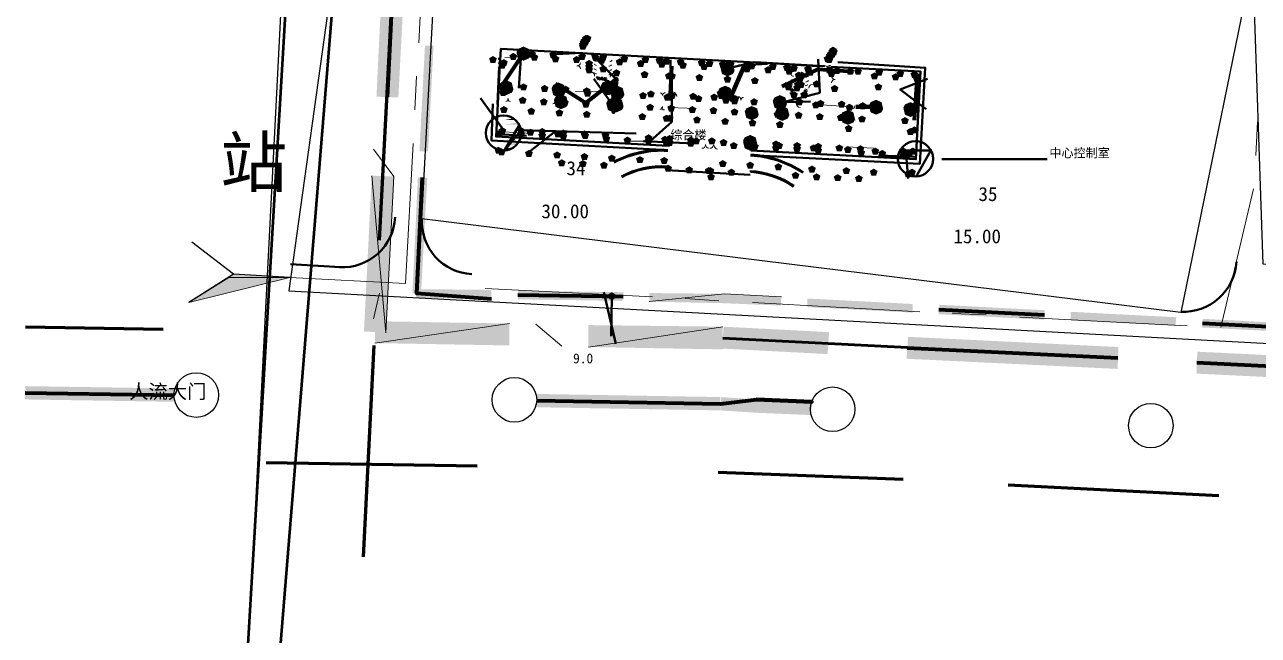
# Model space of a CAD drawing. Header units: metres. Extents: x 110 to 500, y 133 to 419.
# Drawn here: x 110.2 to 204.9, y 257.1 to 304 of the extents above; entities that cross this region are included whole.
import ezdxf

# ---------------------------------------------------------------- set-up
doc = ezdxf.new("R2010")
doc.units = ezdxf.units.M
for name, color, linetype in [('PDF_0', 7, 'Continuous'), ('PDF_0-道路边线', 7, 'Continuous'), ('PDF_0高压线', 7, 'Continuous'), ('PDF_c- 现状道路', 7, 'Continuous'), ('PDF_COLU-HATCH', 7, 'Continuous'), ('PDF_COLU_GZ_HATCH', 7, 'Continuous'), ('PDF_d-道路中心线', 7, 'Continuous'), ('PDF_DM-尺寸标注', 7, 'Continuous'), ('PDF_DOTE', 7, 'Continuous'), ('PDF_GROUND', 7, 'Continuous'), ('PDF_LATRINE', 7, 'Continuous'), ('PDF_LVTRY', 7, 'Continuous'), ('PDF_PP-COM', 7, 'Continuous'), ('PDF_PUB_HATCH', 7, 'Continuous'), ('PDF_ROAD-CENT', 7, 'Continuous'), ('PDF_STAIR', 7, 'Continuous'), ('PDF_WALL', 7, 'Continuous'), ('PDF_WINDOW', 7, 'Continuous'), ('PDF_WINDOW_TEXT', 7, 'Continuous'), ('PDF_勘探点', 7, 'Continuous'), ('PDF_洁具', 7, 'Continuous'), ('PDF_照明平面导线层', 7, 'Continuous'), ('PDF_绿线', 7, 'Continuous')]:
    doc.layers.add(name, color=color, linetype=linetype)
doc.styles.add('CHINESE', font='宋体')

msp = doc.modelspace()

# ---------------------------------------------------------------- hatches: boundary and pattern name
at = {"layer": 'PDF_0'}
for points in [[(137.24, 298.46), (138.92, 298.4), (139.76, 314.54), (138.02, 314.6)], [(153.02, 302.48), (153.38, 302.48), (153.5, 302.84), (153.2, 303.02), (152.9, 302.84)], [(153.08, 302.48), (153.44, 302.48), (153.56, 302.84), (153.26, 303.02), (152.96, 302.84)], [(153.14, 302.66), (153.5, 302.66), (153.62, 303.02), (153.32, 303.2), (153.02, 303.02)], [(153.14, 302.48), (153.5, 302.48), (153.62, 302.84), (153.32, 303.02), (153.02, 302.84)], [(153.26, 302.66), (153.62, 302.66), (153.74, 303.02), (153.44, 303.2), (153.14, 303.02)], [(140.54, 294.26), (141.2, 294.26), (141.62, 302.36), (140.96, 302.36)], [(152.9, 302.18), (153.26, 302.18), (153.38, 302.54), (153.08, 302.72), (152.78, 302.54)], [(152.9, 302.06), (153.26, 302.06), (153.38, 302.42), (153.08, 302.6), (152.78, 302.42)], [(152.96, 302.36), (153.32, 302.36), (153.44, 302.72), (153.14, 302.9), (152.84, 302.72)], [(152.96, 302.3), (153.32, 302.3), (153.44, 302.66), (153.14, 302.84), (152.84, 302.66)], [(152.96, 302.18), (153.32, 302.18), (153.44, 302.54), (153.14, 302.72), (152.84, 302.54)], [(153.08, 302.36), (153.44, 302.36), (153.56, 302.72), (153.26, 302.9), (152.96, 302.72)], [(172.04, 301.64), (172.4, 301.64), (172.52, 302), (172.22, 302.18), (171.92, 302)], [(172.1, 301.76), (172.46, 301.76), (172.58, 302.12), (172.28, 302.3), (171.98, 302.12)], [(172.16, 301.64), (172.52, 301.64), (172.64, 302), (172.34, 302.18), (172.04, 302)], [(146, 301.04), (146.36, 301.04), (146.48, 301.4), (146.18, 301.58), (145.88, 301.4)], [(171.68, 301.1), (172.04, 301.1), (172.16, 301.46), (171.86, 301.64), (171.56, 301.46)], [(171.8, 301.16), (172.16, 301.16), (172.28, 301.52), (171.98, 301.7), (171.68, 301.52)], [(171.8, 301.04), (172.16, 301.04), (172.28, 301.4), (171.98, 301.58), (171.68, 301.4)], [(171.86, 301.34), (172.22, 301.34), (172.34, 301.7), (172.04, 301.88), (171.74, 301.7)], [(171.86, 301.28), (172.22, 301.28), (172.34, 301.64), (172.04, 301.82), (171.74, 301.64)], [(171.86, 301.16), (172.22, 301.16), (172.34, 301.52), (172.04, 301.7), (171.74, 301.52)], [(171.86, 301.16), (172.22, 301.16), (172.34, 301.52), (172.04, 301.7), (171.74, 301.52)], [(171.92, 301.46), (172.28, 301.46), (172.4, 301.82), (172.1, 302), (171.8, 301.82)], [(171.92, 301.34), (172.28, 301.34), (172.4, 301.7), (172.1, 301.88), (171.8, 301.7)], [(171.98, 301.46), (172.34, 301.46), (172.46, 301.82), (172.16, 302), (171.86, 301.82)], [(172.04, 301.46), (172.4, 301.46), (172.52, 301.82), (172.22, 302), (171.92, 301.82)], [(159.5, 298.22), (159.86, 298.22), (159.98, 298.58), (159.68, 298.76), (159.38, 298.58)], [(159.56, 298.22), (159.92, 298.22), (160.04, 298.58), (159.74, 298.76), (159.44, 298.58)], [(163.88, 298.4), (164.24, 298.4), (164.36, 298.76), (164.06, 298.94), (163.76, 298.76)], [(164.54, 298.04), (164.9, 298.04), (165.02, 298.4), (164.72, 298.58), (164.42, 298.4)], [(164.54, 297.86), (164.9, 297.86), (165.02, 298.22), (164.72, 298.4), (164.42, 298.22)], [(159.32, 294.62), (159.68, 294.62), (159.8, 294.98), (159.5, 295.16), (159.2, 294.98)], [(159.38, 294.62), (159.74, 294.62), (159.86, 294.98), (159.56, 295.16), (159.26, 294.98)], [(162.56, 292.52), (162.92, 292.52), (163.04, 292.88), (162.74, 293.06), (162.44, 292.88)], [(162.74, 292.04), (163.1, 292.04), (163.22, 292.4), (162.92, 292.58), (162.62, 292.4)], [(136.28, 280.46), (137.96, 280.34), (138.56, 292.34), (136.88, 292.4)], [(140, 283.4), (140.66, 283.34), (141.14, 292.22), (140.42, 292.28)], [(140.3, 283.04), (146.06, 282.92), (146.06, 283.64), (140.3, 283.7)], [(148.1, 282.92), (156.14, 282.8), (156.2, 283.46), (148.1, 283.58)], [(154.94, 283.7), (155.9, 282.74), (154.94, 283.7), (155.9, 282.74)], [(158.18, 282.74), (163.94, 282.62), (163.94, 283.34), (158.18, 283.4)], [(163.94, 282.62), (168.26, 282.44), (168.32, 283.1), (163.94, 283.34)], [(170.3, 282.32), (178.4, 281.9), (178.4, 282.56), (170.3, 282.98)], [(180.38, 281.78), (188.48, 281.36), (188.54, 282.08), (180.44, 282.5)], [(137.12, 279.56), (147.44, 279.38), (147.44, 281.06), (137.12, 281.24)], [(190.52, 281.3), (198.56, 280.88), (198.62, 281.54), (190.52, 281.96)], [(200.6, 280.76), (208.7, 280.34), (208.7, 281), (200.66, 281.42)], [(153.5, 279.26), (163.82, 279.08), (163.82, 280.82), (153.5, 280.94)], [(155.6, 279.5), (154.7, 280.46), (155.6, 279.5), (154.7, 280.46)], [(163.76, 279.14), (171.86, 278.72), (171.98, 280.4), (163.88, 280.82)], [(177.92, 278.36), (194.12, 277.58), (194.18, 279.26), (178.04, 280.04)], [(200.18, 277.22), (216.32, 276.44), (216.44, 278.12), (200.24, 278.9)]]:
    msp.add_hatch(color=7, dxfattribs=at).paths.add_polyline_path(points)
at = {"layer": 'PDF_0高压线'}
for points in [[(110.24, 275.24), (121.7, 275.06), (121.76, 276.08), (110.3, 276.26)], [(149.54, 274.64), (163.64, 274.4), (163.64, 275.42), (149.54, 275.66)], [(163.64, 274.4), (166.4, 274.22), (170.6, 274.04), (170.66, 275.06), (166.4, 275.24), (163.7, 275.42)]]:
    msp.add_hatch(color=7, dxfattribs=at).paths.add_polyline_path(points)
at = {"layer": 'PDF_DM-尺寸标注'}
msp.add_hatch(color=7, dxfattribs=at).paths.add_polyline_path([(155.12, 282.92), (155.48, 282.92), (155.6, 283.28), (155.3, 283.46), (155, 283.28)])
at = {"layer": 'PDF_DOTE'}
for points in [[(146.72, 300.62), (147.08, 300.62), (147.2, 300.98), (146.9, 301.16), (146.6, 300.98)], [(147.56, 301.28), (147.92, 301.28), (148.04, 301.64), (147.74, 301.82), (147.44, 301.64)], [(149, 301.46), (149.36, 301.46), (149.48, 301.82), (149.18, 302), (148.88, 301.82)], [(149.18, 301.22), (149.54, 301.22), (149.66, 301.58), (149.36, 301.76), (149.06, 301.58)], [(150.62, 301.4), (150.98, 301.4), (151.1, 301.76), (150.8, 301.94), (150.5, 301.76)], [(150.8, 301.1), (151.16, 301.1), (151.28, 301.46), (150.98, 301.64), (150.68, 301.46)], [(152.42, 301.04), (152.78, 301.04), (152.9, 301.4), (152.6, 301.58), (152.3, 301.4)], [(152.84, 301.28), (153.2, 301.28), (153.32, 301.64), (153.02, 301.82), (152.72, 301.64)], [(153.86, 301.22), (154.22, 301.22), (154.34, 301.58), (154.04, 301.76), (153.74, 301.58)], [(154.46, 301.22), (154.82, 301.22), (154.94, 301.58), (154.64, 301.76), (154.34, 301.58)], [(155.72, 300.86), (156.08, 300.86), (156.2, 301.22), (155.9, 301.4), (155.6, 301.22)], [(156.08, 301.1), (156.44, 301.1), (156.56, 301.46), (156.26, 301.64), (155.96, 301.46)], [(157.34, 300.74), (157.7, 300.74), (157.82, 301.1), (157.52, 301.28), (157.22, 301.1)], [(157.7, 301.04), (158.06, 301.04), (158.18, 301.4), (157.88, 301.58), (157.58, 301.4)], [(158.78, 300.98), (159.14, 300.98), (159.26, 301.34), (158.96, 301.52), (158.66, 301.34)], [(158.96, 300.68), (159.32, 300.68), (159.44, 301.04), (159.14, 301.22), (158.84, 301.04)], [(159.32, 300.92), (159.68, 300.92), (159.8, 301.28), (159.5, 301.46), (159.2, 301.28)], [(160.4, 300.86), (160.76, 300.86), (160.88, 301.22), (160.58, 301.4), (160.28, 301.22)], [(160.58, 300.62), (160.94, 300.62), (161.06, 300.98), (160.76, 301.16), (160.46, 300.98)], [(162.02, 300.8), (162.38, 300.8), (162.5, 301.16), (162.2, 301.34), (161.9, 301.16)], [(162.62, 300.74), (162.98, 300.74), (163.1, 301.1), (162.8, 301.28), (162.5, 301.1)], [(163.64, 300.68), (164, 300.68), (164.12, 301.04), (163.82, 301.22), (163.52, 301.04)], [(164.24, 300.68), (164.6, 300.68), (164.72, 301.04), (164.42, 301.22), (164.12, 301.04)], [(165.86, 300.56), (166.22, 300.56), (166.34, 300.92), (166.04, 301.1), (165.74, 300.92)], [(154.46, 300.32), (154.82, 300.32), (154.94, 300.68), (154.64, 300.86), (154.34, 300.68)], [(155.48, 300.02), (155.84, 300.02), (155.96, 300.38), (155.66, 300.56), (155.36, 300.38)], [(157.64, 299.9), (158, 299.9), (158.12, 300.26), (157.82, 300.44), (157.52, 300.26)], [(159.5, 299.78), (159.86, 299.78), (159.98, 300.14), (159.68, 300.32), (159.38, 300.14)], [(159.74, 299.78), (160.1, 299.78), (160.22, 300.14), (159.92, 300.32), (159.62, 300.14)], [(161.84, 299.66), (162.2, 299.66), (162.32, 300.02), (162.02, 300.2), (161.72, 300.02)], [(162.2, 300.5), (162.56, 300.5), (162.68, 300.86), (162.38, 301.04), (162.08, 300.86)], [(165.5, 300.32), (165.86, 300.32), (165.98, 300.68), (165.68, 300.86), (165.38, 300.68)], [(167.12, 300.26), (167.48, 300.26), (167.6, 300.62), (167.3, 300.8), (167, 300.62)], [(167.48, 300.5), (167.84, 300.5), (167.96, 300.86), (167.66, 301.04), (167.36, 300.86)], [(168.56, 300.44), (168.92, 300.44), (169.04, 300.8), (168.74, 300.98), (168.44, 300.8)], [(168.74, 300.14), (169.1, 300.14), (169.22, 300.5), (168.92, 300.68), (168.62, 300.5)], [(169.1, 300.38), (169.46, 300.38), (169.58, 300.74), (169.28, 300.92), (168.98, 300.74)], [(169.58, 299.6), (169.94, 299.6), (170.06, 299.96), (169.76, 300.14), (169.46, 299.96)], [(170.18, 300.32), (170.54, 300.32), (170.66, 300.68), (170.36, 300.86), (170.06, 300.68)], [(170.36, 300.08), (170.72, 300.08), (170.84, 300.44), (170.54, 300.62), (170.24, 300.44)], [(171.8, 300.26), (172.16, 300.26), (172.28, 300.62), (171.98, 300.8), (171.68, 300.62)], [(171.98, 299.96), (172.34, 299.96), (172.46, 300.32), (172.16, 300.5), (171.86, 300.32)], [(172.4, 300.2), (172.76, 300.2), (172.88, 300.56), (172.58, 300.74), (172.28, 300.56)], [(173.42, 300.14), (173.78, 300.14), (173.9, 300.5), (173.6, 300.68), (173.3, 300.5)], [(174.02, 300.14), (174.38, 300.14), (174.5, 300.5), (174.2, 300.68), (173.9, 300.5)], [(175.28, 299.78), (175.64, 299.78), (175.76, 300.14), (175.46, 300.32), (175.16, 300.14)], [(175.64, 300.08), (176, 300.08), (176.12, 300.44), (175.82, 300.62), (175.52, 300.44)], [(176.9, 299.72), (177.26, 299.72), (177.38, 300.08), (177.08, 300.26), (176.78, 300.08)], [(177.26, 299.96), (177.62, 299.96), (177.74, 300.32), (177.44, 300.5), (177.14, 300.32)], [(178.34, 299.9), (178.7, 299.9), (178.82, 300.26), (178.52, 300.44), (178.22, 300.26)], [(178.52, 299.6), (178.88, 299.6), (179, 299.96), (178.7, 300.14), (178.4, 299.96)], [(146.66, 299), (147.02, 299), (147.14, 299.36), (146.84, 299.54), (146.54, 299.36)], [(146.9, 298.82), (147.26, 298.82), (147.38, 299.18), (147.08, 299.36), (146.78, 299.18)], [(148.34, 298.94), (148.7, 298.94), (148.82, 299.3), (148.52, 299.48), (148.22, 299.3)], [(149.96, 298.82), (150.32, 298.82), (150.44, 299.18), (150.14, 299.36), (149.84, 299.18)], [(151.58, 298.76), (151.94, 298.76), (152.06, 299.12), (151.76, 299.3), (151.46, 299.12)], [(164, 299.54), (164.36, 299.54), (164.48, 299.9), (164.18, 300.08), (163.88, 299.9)], [(166.1, 299.42), (166.46, 299.42), (166.58, 299.78), (166.28, 299.96), (165.98, 299.78)], [(168.68, 298.94), (169.04, 298.94), (169.16, 299.3), (168.86, 299.48), (168.56, 299.3)], [(170.84, 299.18), (171.2, 299.18), (171.32, 299.54), (171.02, 299.72), (170.72, 299.54)], [(172.22, 298.82), (172.58, 298.82), (172.7, 299.18), (172.4, 299.36), (172.1, 299.18)], [(175.58, 298.94), (175.94, 298.94), (176.06, 299.3), (175.76, 299.48), (175.46, 299.3)], [(148.28, 297.92), (148.64, 297.92), (148.76, 298.28), (148.46, 298.46), (148.16, 298.28)], [(149.9, 297.8), (150.26, 297.8), (150.38, 298.16), (150.08, 298.34), (149.78, 298.16)], [(151.16, 298.58), (151.52, 298.58), (151.64, 298.94), (151.34, 299.12), (151.04, 298.94)], [(151.52, 297.74), (151.88, 297.74), (152, 298.1), (151.7, 298.28), (151.4, 298.1)], [(153.2, 298.64), (153.56, 298.64), (153.68, 299), (153.38, 299.18), (153.08, 299)], [(153.26, 298.46), (153.62, 298.46), (153.74, 298.82), (153.44, 299), (153.14, 298.82)], [(154.82, 298.58), (155.18, 298.58), (155.3, 298.94), (155, 299.12), (154.7, 298.94)], [(155.42, 298.4), (155.78, 298.4), (155.9, 298.76), (155.6, 298.94), (155.3, 298.76)], [(157.52, 298.28), (157.88, 298.28), (158, 298.64), (157.7, 298.82), (157.4, 298.64)], [(158.12, 298.4), (158.48, 298.4), (158.6, 298.76), (158.3, 298.94), (158, 298.76)], [(159.38, 298.16), (159.74, 298.16), (159.86, 298.52), (159.56, 298.7), (159.26, 298.52)], [(159.62, 298.16), (159.98, 298.16), (160.1, 298.52), (159.8, 298.7), (159.5, 298.52)], [(159.74, 298.28), (160.1, 298.28), (160.22, 298.64), (159.92, 298.82), (159.62, 298.64)], [(161.36, 298.22), (161.72, 298.22), (161.84, 298.58), (161.54, 298.76), (161.24, 298.58)], [(161.78, 298.04), (162.14, 298.04), (162.26, 298.4), (161.96, 298.58), (161.66, 298.4)], [(162.98, 298.16), (163.34, 298.16), (163.46, 298.52), (163.16, 298.7), (162.86, 298.52)], [(163.88, 297.92), (164.24, 297.92), (164.36, 298.28), (164.06, 298.46), (163.76, 298.28)], [(164.6, 298.04), (164.96, 298.04), (165.08, 298.4), (164.78, 298.58), (164.48, 298.4)], [(166.04, 297.8), (166.4, 297.8), (166.52, 298.16), (166.22, 298.34), (165.92, 298.16)], [(167.9, 297.86), (168.26, 297.86), (168.38, 298.22), (168.08, 298.4), (167.78, 298.22)], [(169.1, 298.34), (169.46, 298.34), (169.58, 298.7), (169.28, 298.88), (168.98, 298.7)], [(169.52, 297.8), (169.88, 297.8), (170, 298.16), (169.7, 298.34), (169.4, 298.16)], [(169.88, 298.34), (170.24, 298.34), (170.36, 298.7), (170.06, 298.88), (169.76, 298.7)], [(146.84, 297.2), (147.2, 297.2), (147.32, 297.56), (147.02, 297.74), (146.72, 297.56)], [(148.94, 297.08), (149.3, 297.08), (149.42, 297.44), (149.12, 297.62), (148.82, 297.44)], [(151.1, 296.96), (151.46, 296.96), (151.58, 297.32), (151.28, 297.5), (150.98, 297.32)], [(153.14, 297.62), (153.5, 297.62), (153.62, 297.98), (153.32, 298.16), (153.02, 297.98)], [(153.2, 296.84), (153.56, 296.84), (153.68, 297.2), (153.38, 297.38), (153.08, 297.2)], [(158.06, 297.38), (158.42, 297.38), (158.54, 297.74), (158.24, 297.92), (157.94, 297.74)], [(159.68, 297.32), (160.04, 297.32), (160.16, 297.68), (159.86, 297.86), (159.56, 297.68)], [(161.3, 297.2), (161.66, 297.2), (161.78, 297.56), (161.48, 297.74), (161.18, 297.56)], [(162.92, 297.14), (163.28, 297.14), (163.4, 297.5), (163.1, 297.68), (162.8, 297.5)], [(164.54, 297.02), (164.9, 297.02), (165.02, 297.38), (164.72, 297.56), (164.42, 297.38)], [(167.84, 296.84), (168.2, 296.84), (168.32, 297.2), (168.02, 297.38), (167.72, 297.2)], [(168.14, 297.68), (168.5, 297.68), (168.62, 298.04), (168.32, 298.22), (168.02, 298.04)], [(169.46, 296.78), (169.82, 296.78), (169.94, 297.14), (169.64, 297.32), (169.34, 297.14)], [(170.78, 297.56), (171.14, 297.56), (171.26, 297.92), (170.96, 298.1), (170.66, 297.92)], [(171.14, 297.68), (171.5, 297.68), (171.62, 298.04), (171.32, 298.22), (171.02, 298.04)], [(172.76, 297.62), (173.12, 297.62), (173.24, 297.98), (172.94, 298.16), (172.64, 297.98)], [(173.36, 297.38), (173.72, 297.38), (173.84, 297.74), (173.54, 297.92), (173.24, 297.74)], [(174.38, 297.5), (174.74, 297.5), (174.86, 297.86), (174.56, 298.04), (174.26, 297.86)], [(175.52, 297.32), (175.88, 297.32), (176, 297.68), (175.7, 297.86), (175.4, 297.68)], [(178.16, 297.14), (178.52, 297.14), (178.64, 297.5), (178.34, 297.68), (178.04, 297.5)], [(178.4, 297.26), (178.76, 297.26), (178.88, 297.62), (178.58, 297.8), (178.28, 297.62)], [(157.46, 296.66), (157.82, 296.66), (157.94, 297.02), (157.64, 297.2), (157.34, 297.02)], [(159.32, 296.54), (159.68, 296.54), (159.8, 296.9), (159.5, 297.08), (159.2, 296.9)], [(159.56, 296.54), (159.92, 296.54), (160.04, 296.9), (159.74, 297.08), (159.44, 296.9)], [(161.66, 296.42), (162.02, 296.42), (162.14, 296.78), (161.84, 296.96), (161.54, 296.78)], [(163.82, 296.3), (164.18, 296.3), (164.3, 296.66), (164, 296.84), (163.7, 296.66)], [(165.92, 296.18), (166.28, 296.18), (166.4, 296.54), (166.1, 296.72), (165.8, 296.54)], [(168.02, 296.06), (168.38, 296.06), (168.5, 296.42), (168.2, 296.6), (167.9, 296.42)], [(171.08, 296.66), (171.44, 296.66), (171.56, 297.02), (171.26, 297.2), (170.96, 297.02)], [(172.7, 296.6), (173.06, 296.6), (173.18, 296.96), (172.88, 297.14), (172.58, 296.96)], [(174.32, 296.48), (174.68, 296.48), (174.8, 296.84), (174.5, 297.02), (174.2, 296.84)], [(177.62, 296.36), (177.98, 296.36), (178.1, 296.72), (177.8, 296.9), (177.5, 296.72)], [(146.54, 295.4), (146.9, 295.4), (147.02, 295.76), (146.72, 295.94), (146.42, 295.76)], [(146.72, 295.58), (147.08, 295.58), (147.2, 295.94), (146.9, 296.12), (146.6, 295.94)], [(148.16, 295.58), (148.52, 295.58), (148.64, 295.94), (148.34, 296.12), (148.04, 295.94)], [(148.16, 295.34), (148.52, 295.34), (148.64, 295.7), (148.34, 295.88), (148.04, 295.7)], [(148.88, 295.46), (149.24, 295.46), (149.36, 295.82), (149.06, 296), (148.76, 295.82)], [(149.78, 295.52), (150.14, 295.52), (150.26, 295.88), (149.96, 296.06), (149.66, 295.88)], [(149.78, 295.22), (150.14, 295.22), (150.26, 295.58), (149.96, 295.76), (149.66, 295.58)], [(150.98, 295.34), (151.34, 295.34), (151.46, 295.7), (151.16, 295.88), (150.86, 295.7)], [(151.4, 295.4), (151.76, 295.4), (151.88, 295.76), (151.58, 295.94), (151.28, 295.76)], [(151.4, 295.16), (151.76, 295.16), (151.88, 295.52), (151.58, 295.7), (151.28, 295.52)], [(153.02, 295.34), (153.38, 295.34), (153.5, 295.7), (153.2, 295.88), (152.9, 295.7)], [(153.08, 295.22), (153.44, 295.22), (153.56, 295.58), (153.26, 295.76), (152.96, 295.58)], [(154.64, 295.22), (155, 295.22), (155.12, 295.58), (154.82, 295.76), (154.52, 295.58)], [(154.7, 294.98), (155.06, 294.98), (155.18, 295.34), (154.88, 295.52), (154.58, 295.34)], [(157.94, 295.04), (158.3, 295.04), (158.42, 295.4), (158.12, 295.58), (157.82, 295.4)], [(159.2, 294.92), (159.56, 294.92), (159.68, 295.28), (159.38, 295.46), (159.08, 295.28)], [(159.56, 294.98), (159.92, 294.98), (160.04, 295.34), (159.74, 295.52), (159.44, 295.34)], [(173.3, 295.76), (173.66, 295.76), (173.78, 296.12), (173.48, 296.3), (173.18, 296.12)], [(178.04, 295.52), (178.4, 295.52), (178.52, 295.88), (178.22, 296.06), (177.92, 295.88)], [(178.34, 295.64), (178.7, 295.64), (178.82, 296), (178.52, 296.18), (178.22, 296)], [(146.42, 294.08), (146.78, 294.08), (146.9, 294.44), (146.6, 294.62), (146.3, 294.44)], [(146.66, 293.96), (147.02, 293.96), (147.14, 294.32), (146.84, 294.5), (146.54, 294.32)], [(156.32, 294.86), (156.68, 294.86), (156.8, 295.22), (156.5, 295.4), (156.2, 295.22)], [(157.94, 294.8), (158.3, 294.8), (158.42, 295.16), (158.12, 295.34), (157.82, 295.16)], [(159.56, 294.68), (159.92, 294.68), (160.04, 295.04), (159.74, 295.22), (159.44, 295.04)], [(161.18, 294.86), (161.54, 294.86), (161.66, 295.22), (161.36, 295.4), (161.06, 295.22)], [(161.18, 294.62), (161.54, 294.62), (161.66, 294.98), (161.36, 295.16), (161.06, 294.98)], [(161.6, 294.8), (161.96, 294.8), (162.08, 295.16), (161.78, 295.34), (161.48, 295.16)], [(162.8, 294.8), (163.16, 294.8), (163.28, 295.16), (162.98, 295.34), (162.68, 295.16)], [(163.7, 294.68), (164.06, 294.68), (164.18, 295.04), (163.88, 295.22), (163.58, 295.04)], [(164.48, 294.44), (164.84, 294.44), (164.96, 294.8), (164.66, 294.98), (164.36, 294.8)], [(165.86, 294.56), (166.22, 294.56), (166.34, 294.92), (166.04, 295.1), (165.74, 294.92)], [(166.1, 294.38), (166.46, 294.38), (166.58, 294.74), (166.28, 294.92), (165.98, 294.74)], [(167.72, 294.56), (168.08, 294.56), (168.2, 294.92), (167.9, 295.1), (167.6, 294.92)], [(167.72, 294.26), (168.08, 294.26), (168.2, 294.62), (167.9, 294.8), (167.6, 294.62)], [(167.96, 294.44), (168.32, 294.44), (168.44, 294.8), (168.14, 294.98), (167.84, 294.8)], [(169.34, 294.44), (169.7, 294.44), (169.82, 294.8), (169.52, 294.98), (169.22, 294.8)], [(169.34, 294.2), (169.7, 294.2), (169.82, 294.56), (169.52, 294.74), (169.22, 294.56)], [(170.6, 294.26), (170.96, 294.26), (171.08, 294.62), (170.78, 294.8), (170.48, 294.62)], [(170.96, 294.38), (171.32, 294.38), (171.44, 294.74), (171.14, 294.92), (170.84, 294.74)], [(170.96, 294.08), (171.32, 294.08), (171.44, 294.44), (171.14, 294.62), (170.84, 294.44)], [(172.58, 294.26), (172.94, 294.26), (173.06, 294.62), (172.76, 294.8), (172.46, 294.62)], [(173.24, 294.14), (173.6, 294.14), (173.72, 294.5), (173.42, 294.68), (173.12, 294.5)], [(174.2, 294.2), (174.56, 294.2), (174.68, 294.56), (174.38, 294.74), (174.08, 294.56)], [(175.34, 294.02), (175.7, 294.02), (175.82, 294.38), (175.52, 294.56), (175.22, 294.38)], [(177.5, 294.02), (177.86, 294.02), (177.98, 294.38), (177.68, 294.56), (177.38, 294.38)], [(178.22, 294.02), (178.58, 294.02), (178.7, 294.38), (178.4, 294.56), (178.1, 294.38)], [(148.76, 293.84), (149.12, 293.84), (149.24, 294.2), (148.94, 294.38), (148.64, 294.2)], [(150.92, 293.72), (151.28, 293.72), (151.4, 294.08), (151.1, 294.26), (150.8, 294.08)], [(151.28, 293.12), (151.64, 293.12), (151.76, 293.48), (151.46, 293.66), (151.16, 293.48)], [(152.9, 293.06), (153.26, 293.06), (153.38, 293.42), (153.08, 293.6), (152.78, 293.42)], [(153.02, 293.6), (153.38, 293.6), (153.5, 293.96), (153.2, 294.14), (152.9, 293.96)], [(155.12, 293.48), (155.48, 293.48), (155.6, 293.84), (155.3, 294.02), (155, 293.84)], [(157.28, 293.36), (157.64, 293.36), (157.76, 293.72), (157.46, 293.9), (157.16, 293.72)], [(159.14, 293.3), (159.5, 293.3), (159.62, 293.66), (159.32, 293.84), (159.02, 293.66)], [(163.64, 293.06), (164, 293.06), (164.12, 293.42), (163.82, 293.6), (163.52, 293.42)], [(174.26, 293.9), (174.62, 293.9), (174.74, 294.26), (174.44, 294.44), (174.14, 294.26)], [(175.88, 293.84), (176.24, 293.84), (176.36, 294.2), (176.06, 294.38), (175.76, 294.2)], [(177.5, 293.72), (177.86, 293.72), (177.98, 294.08), (177.68, 294.26), (177.38, 294.08)], [(177.98, 293.9), (178.34, 293.9), (178.46, 294.26), (178.16, 294.44), (177.86, 294.26)], [(154.52, 292.94), (154.88, 292.94), (155, 293.3), (154.7, 293.48), (154.4, 293.3)], [(159.44, 292.7), (159.8, 292.7), (159.92, 293.06), (159.62, 293.24), (159.32, 293.06)], [(161.06, 292.58), (161.42, 292.58), (161.54, 292.94), (161.24, 293.12), (160.94, 292.94)], [(162.68, 292.52), (163.04, 292.52), (163.16, 292.88), (162.86, 293.06), (162.56, 292.88)], [(164.3, 292.4), (164.66, 292.4), (164.78, 292.76), (164.48, 292.94), (164.18, 292.76)], [(165.74, 292.94), (166.1, 292.94), (166.22, 293.3), (165.92, 293.48), (165.62, 293.3)], [(167.9, 292.82), (168.26, 292.82), (168.38, 293.18), (168.08, 293.36), (167.78, 293.18)], [(169.22, 292.16), (169.58, 292.16), (169.7, 292.52), (169.4, 292.7), (169.1, 292.52)], [(170.48, 292.64), (170.84, 292.64), (170.96, 293), (170.66, 293.18), (170.36, 293)], [(170.84, 292.04), (171.2, 292.04), (171.32, 292.4), (171.02, 292.58), (170.72, 292.4)], [(173.12, 292.52), (173.48, 292.52), (173.6, 292.88), (173.3, 293.06), (173, 292.88)], [(175.22, 292.4), (175.58, 292.4), (175.7, 292.76), (175.4, 292.94), (175.1, 292.76)], [(177.86, 292.28), (178.22, 292.28), (178.34, 292.64), (178.04, 292.82), (177.74, 292.64)], [(178.16, 292.4), (178.52, 292.4), (178.64, 292.76), (178.34, 292.94), (178.04, 292.76)], [(172.46, 291.98), (172.82, 291.98), (172.94, 292.34), (172.64, 292.52), (172.34, 292.34)], [(174.08, 291.92), (174.44, 291.92), (174.56, 292.28), (174.26, 292.46), (173.96, 292.28)]]:
    msp.add_hatch(color=7, dxfattribs=at).paths.add_polyline_path(points)
at = {"layer": 'PDF_LVTRY'}
for points in [[(153.38, 300.74), (153.74, 300.74), (153.86, 301.1), (153.56, 301.28), (153.26, 301.1)], [(154.34, 301.04), (154.7, 301.04), (154.82, 301.4), (154.52, 301.58), (154.22, 301.4)], [(154.34, 300.98), (154.7, 300.98), (154.82, 301.34), (154.52, 301.52), (154.22, 301.34)], [(153.38, 300.5), (153.74, 300.5), (153.86, 300.86), (153.56, 301.04), (153.26, 300.86)], [(153.38, 300.26), (153.74, 300.26), (153.86, 300.62), (153.56, 300.8), (153.26, 300.62)], [(169.46, 299.84), (169.82, 299.84), (169.94, 300.2), (169.64, 300.38), (169.34, 300.2)], [(169.7, 299.84), (170.06, 299.84), (170.18, 300.2), (169.88, 300.38), (169.58, 300.2)], [(169.4, 299.12), (169.76, 299.12), (169.88, 299.48), (169.58, 299.66), (169.28, 299.48)], [(169.64, 299.12), (170, 299.12), (170.12, 299.48), (169.82, 299.66), (169.52, 299.48)]]:
    msp.add_hatch(color=7, dxfattribs=at).paths.add_polyline_path(points)
at = {"layer": 'PDF_PP-COM'}
msp.add_hatch(color=7, dxfattribs=at).paths.add_polyline_path([(122.84, 282.68), (130.58, 284.6), (126.26, 284.84), (125.9, 284.6)])
at = {"layer": 'PDF_WALL'}
for points in [[(148.1, 301.4), (148.52, 301.22), (148.94, 301.4), (149.06, 301.64), (148.94, 302.12), (148.52, 302.3), (148.1, 302.12), (147.98, 301.88)], [(163.76, 300.26), (164.18, 300.08), (164.6, 300.26), (164.72, 300.5), (164.6, 300.98), (164.18, 301.16), (163.76, 300.98), (163.64, 300.74)], [(163.76, 300.26), (164.18, 300.08), (164.6, 300.26), (164.72, 300.5), (164.6, 300.98), (164.18, 301.16), (163.76, 300.98), (163.64, 300.74)], [(163.76, 300.2), (164.18, 300.02), (164.6, 300.2), (164.72, 300.44), (164.6, 300.92), (164.18, 301.1), (163.76, 300.92), (163.64, 300.68)], [(146.78, 298.82), (147.2, 298.64), (147.62, 298.82), (147.74, 299.06), (147.62, 299.54), (147.2, 299.72), (146.78, 299.54), (146.66, 299.3)], [(146.78, 298.76), (147.2, 298.58), (147.62, 298.76), (147.74, 299), (147.62, 299.48), (147.2, 299.66), (146.78, 299.48), (146.66, 299.24)], [(150.8, 298.64), (151.22, 298.46), (151.64, 298.64), (151.76, 298.88), (151.64, 299.36), (151.22, 299.54), (150.8, 299.36), (150.68, 299.12)], [(150.8, 298.58), (151.22, 298.4), (151.64, 298.58), (151.76, 298.82), (151.64, 299.3), (151.22, 299.48), (150.8, 299.3), (150.68, 299.06)], [(154.58, 298.82), (155, 298.64), (155.42, 298.82), (155.54, 299.06), (155.42, 299.54), (155, 299.72), (154.58, 299.54), (154.46, 299.3)], [(154.58, 298.76), (155, 298.58), (155.42, 298.76), (155.54, 299), (155.42, 299.48), (155, 299.66), (154.58, 299.48), (154.46, 299.24)], [(155.3, 298.4), (155.72, 298.22), (156.14, 298.4), (156.26, 298.64), (156.14, 299.12), (155.72, 299.3), (155.3, 299.12), (155.18, 298.88)], [(155.3, 298.34), (155.72, 298.16), (156.14, 298.34), (156.26, 298.58), (156.14, 299.06), (155.72, 299.24), (155.3, 299.06), (155.18, 298.82)], [(163.58, 298.4), (164, 298.22), (164.42, 298.4), (164.54, 298.64), (164.42, 299.12), (164, 299.3), (163.58, 299.12), (163.46, 298.88)], [(150.98, 297.74), (151.4, 297.56), (151.82, 297.74), (151.94, 297.98), (151.82, 298.46), (151.4, 298.64), (150.98, 298.46), (150.86, 298.22)], [(150.98, 297.68), (151.4, 297.5), (151.82, 297.68), (151.94, 297.92), (151.82, 298.4), (151.4, 298.58), (150.98, 298.4), (150.86, 298.16)], [(155, 297.5), (155.42, 297.32), (155.84, 297.5), (155.96, 297.74), (155.84, 298.22), (155.42, 298.4), (155, 298.22), (154.88, 297.98)], [(155, 297.44), (155.42, 297.26), (155.84, 297.44), (155.96, 297.68), (155.84, 298.16), (155.42, 298.34), (155, 298.16), (154.88, 297.92)], [(155.24, 297.5), (155.66, 297.32), (156.08, 297.5), (156.2, 297.74), (156.08, 298.22), (155.66, 298.4), (155.24, 298.22), (155.12, 297.98)], [(155.24, 297.44), (155.66, 297.26), (156.08, 297.44), (156.2, 297.68), (156.08, 298.16), (155.66, 298.34), (155.24, 298.16), (155.12, 297.92)], [(167.78, 297.68), (168.2, 297.5), (168.62, 297.68), (168.74, 297.92), (168.62, 298.4), (168.2, 298.58), (167.78, 298.4), (167.66, 298.16)], [(167.78, 297.62), (168.2, 297.44), (168.62, 297.62), (168.74, 297.86), (168.62, 298.34), (168.2, 298.52), (167.78, 298.34), (167.66, 298.1)], [(165.62, 296.84), (166.04, 296.66), (166.46, 296.84), (166.58, 297.08), (166.46, 297.56), (166.04, 297.74), (165.62, 297.56), (165.5, 297.32)], [(167.96, 296.84), (168.38, 296.66), (168.8, 296.84), (168.92, 297.08), (168.8, 297.56), (168.38, 297.74), (167.96, 297.56), (167.84, 297.32)], [(167.96, 296.78), (168.38, 296.6), (168.8, 296.78), (168.92, 297.02), (168.8, 297.5), (168.38, 297.68), (167.96, 297.5), (167.84, 297.26)], [(173, 296.54), (173.42, 296.36), (173.84, 296.54), (173.96, 296.78), (173.84, 297.26), (173.42, 297.44), (173, 297.26), (172.88, 297.02)], [(173, 296.48), (173.42, 296.3), (173.84, 296.48), (173.96, 296.72), (173.84, 297.2), (173.42, 297.38), (173, 297.2), (172.88, 296.96)], [(175.16, 297.32), (175.58, 297.14), (176, 297.32), (176.12, 297.56), (176, 298.04), (175.58, 298.22), (175.16, 298.04), (175.04, 297.8)], [(175.16, 297.26), (175.58, 297.08), (176, 297.26), (176.12, 297.5), (176, 297.98), (175.58, 298.16), (175.16, 297.98), (175.04, 297.74)], [(177.8, 297.14), (178.22, 296.96), (178.64, 297.14), (178.76, 297.38), (178.64, 297.86), (178.22, 298.04), (177.8, 297.86), (177.68, 297.62)], [(177.8, 297.08), (178.22, 296.9), (178.64, 297.08), (178.76, 297.32), (178.64, 297.8), (178.22, 297.98), (177.8, 297.8), (177.68, 297.56)], [(165.5, 294.62), (165.92, 294.44), (166.34, 294.62), (166.46, 294.86), (166.34, 295.34), (165.92, 295.52), (165.5, 295.34), (165.38, 295.1)], [(165.5, 294.5), (165.92, 294.32), (166.34, 294.5), (166.46, 294.74), (166.34, 295.22), (165.92, 295.4), (165.5, 295.22), (165.38, 294.98)], [(165.5, 294.5), (165.92, 294.32), (166.34, 294.5), (166.46, 294.74), (166.34, 295.22), (165.92, 295.4), (165.5, 295.22), (165.38, 294.98)]]:
    msp.add_hatch(color=7, dxfattribs=at).paths.add_polyline_path(points)
at = {"layer": 'PDF_WINDOW_TEXT'}
for points in [[(146.84, 300.8), (147.2, 300.8), (147.32, 301.16), (147.02, 301.34), (146.72, 301.16)], [(146.78, 298.52), (147.14, 298.52), (147.26, 298.88), (146.96, 299.06), (146.66, 298.88)], [(155.06, 298.64), (155.42, 298.64), (155.54, 299), (155.24, 299.18), (154.94, 299)], [(163.46, 298.46), (163.82, 298.46), (163.94, 298.82), (163.64, 299), (163.34, 298.82)], [(163.52, 298.28), (163.88, 298.28), (164, 298.64), (163.7, 298.82), (163.4, 298.64)], [(164.36, 298.1), (164.72, 298.1), (164.84, 298.46), (164.54, 298.64), (164.24, 298.46)]]:
    msp.add_hatch(color=7, dxfattribs=at).paths.add_polyline_path(points)
at = {"layer": 'PDF_勘探点'}
for points in [[(147.02, 296.66), (147.92, 296.66), (147.68, 296.78)], [(147.02, 296.3), (148.22, 296.3), (148.04, 296.48)], [(147.02, 294.74), (148.1, 294.74), (148.22, 294.98)], [(147.02, 294.44), (147.74, 294.44), (147.92, 294.62)]]:
    msp.add_hatch(color=7, dxfattribs=at).paths.add_polyline_path(points)
at = {"layer": 'PDF_洁具'}
msp.add_hatch(color=7, dxfattribs=at).paths.add_polyline_path([(169.34, 298.88), (169.7, 298.88), (169.82, 299.24), (169.52, 299.42), (169.22, 299.24)])
at = {"layer": 'PDF_绿线'}
for points in [[(137.3, 287.48), (138.14, 303.62), (137.3, 287.48), (138.14, 303.62)], [(110.3, 281), (120.86, 280.82), (110.3, 281), (120.86, 280.82)], [(128.96, 280.7), (145.16, 280.4), (128.96, 280.7), (145.16, 280.4)], [(153.26, 280.28), (163.82, 280.1), (153.26, 280.28), (163.82, 280.1)], [(136.1, 263.18), (136.88, 279.38), (136.1, 263.18), (136.88, 279.38)], [(163.82, 280.1), (179, 279.32), (163.82, 280.1), (179, 279.32)], [(187.1, 278.9), (203.24, 278.12), (187.1, 278.9), (203.24, 278.12)], [(110.3, 270.86), (120.68, 270.68), (110.3, 270.86), (120.68, 270.68)], [(128.78, 270.56), (144.98, 270.32), (128.78, 270.56), (144.98, 270.32)], [(153.08, 270.2), (163.46, 270.02), (153.08, 270.2), (163.46, 270.02)], [(163.52, 270.02), (177.68, 269.3), (163.52, 270.02), (177.68, 269.3)], [(185.72, 268.88), (201.92, 268.04), (185.72, 268.88), (201.92, 268.04)]]:
    msp.add_hatch(color=7, dxfattribs=at).paths.add_polyline_path(points)

# ---------------------------------------------------------------- linework, layer by layer
at = {"layer": 'PDF_0', "color": 1, "lineweight": 211}
for points in [[(138.08, 298.43), (138.89, 314.57)], [(177.98, 279.2), (194.15, 278.42)], [(200.21, 278.06), (216.38, 277.28)]]:
    msp.add_lwpolyline(points, dxfattribs=at)
at = {"layer": 'PDF_0', "color": 7, "lineweight": 40}
for points in [[(146.54, 297.86), (146.78, 302.12), (153.44, 301.76), (171.62, 300.8), (166.22, 301.1), (164.18, 300.62)], [(155.78, 299.66), (153.68, 301.76)], [(159.86, 298.7), (159.8, 301.28)], [(171.14, 301.34), (171.26, 298.76), (168.44, 298.04), (170.54, 298.1)], [(159.62, 294.68), (146.42, 295.4), (146.72, 300.92)], [(167.24, 300.98), (165.02, 300.86)], [(172.1, 300.74), (179, 300.38), (178.64, 293.66), (165.98, 294.32)], [(178.76, 297.44), (178.88, 300.2)], [(155.6, 279.5), (154.7, 283.46)]]:
    msp.add_lwpolyline(points, dxfattribs=at)
msp.add_lwpolyline([(154.1, 299.96), (155.06, 299.66)], close=True, dxfattribs=at)
at = {"layer": 'PDF_0', "color": 4, "lineweight": 40}
for points in [[(146.54, 295.58), (148.76, 295.46)], [(175.76, 293.96), (178.52, 293.84)]]:
    msp.add_lwpolyline(points, dxfattribs=at)
at = {"layer": 'PDF_0', "color": 1, "lineweight": 0}
for points in [[(136.88, 292.4), (137.96, 280.34), (138.56, 292.34), (137, 294.44)], [(149.48, 281), (151.46, 279.32)]]:
    msp.add_lwpolyline(points, dxfattribs=at)
at = {"layer": 'PDF_0', "color": 2, "lineweight": 120}
for points in [[(146.06, 282.92), (140.33, 283.37), (140.78, 292.25)], [(148.1, 283.25), (156.17, 283.13)], [(180.41, 282.14), (188.51, 281.72)], [(200.63, 281.09), (208.7, 280.67)]]:
    msp.add_lwpolyline(points, dxfattribs=at)
at = {"layer": 'PDF_0', "color": 2, "lineweight": 0}
msp.add_lwpolyline([(158.18, 282.74), (163.94, 283.34), (168.32, 283.1)], dxfattribs=at)
at = {"layer": 'PDF_0', "color": 1, "lineweight": 0}
for points in [[(137.12, 279.56), (147.44, 281.06)], [(153.5, 279.26), (163.82, 280.82)]]:
    msp.add_lwpolyline(points, close=True, dxfattribs=at)
at = {"layer": 'PDF_0', "color": 7, "lineweight": 40}
for centre, radius, start, end in [((159.17, 286.37), 8.01, 86.9183, 117.64166), ((159.17, 286.37), 7.95, 86.91865, 117.64088), ((165.53, 286.01), 7.95, 56.19504, 86.91839), ((165.53, 286.01), 8.01, 56.19462, 86.91842), ((159.17, 286.37), 6.75, 86.91838, 117.64105), ((159.17, 286.37), 6.69, 87.61599, 117.64147), ((165.53, 286.01), 6.75, 56.19508, 86.91833), ((165.53, 286.01), 6.69, 56.20655, 86.20895)]:
    msp.add_arc(centre, radius, start, end, dxfattribs=at)
at = {"layer": 'PDF_0-道路边线', "color": 3, "lineweight": 25}
msp.add_lwpolyline([(205.28, 285.62), (204.5, 308.9), (198.98, 281.9), (140.72, 289.1), (142.52, 322.34), (143.42, 375.98), (130.52, 283.58), (275.78, 275.78), (272.72, 327.14), (274.94, 368.9), (270.02, 315.5), (268.28, 282.26)], close=True, dxfattribs=at)
at = {"layer": 'PDF_0-道路边线', "color": 3, "lineweight": 40}
msp.add_lwpolyline([(130.64, 285.62), (134.48, 285.38)], dxfattribs=at)
for centre, start, end in [((134.63, 289.43), -93.08188, -3.08152), ((144.77, 288.89), 176.91832, -93.08132), ((199.19, 286.01), -93.08188, -3.08152)]:
    msp.add_arc(centre, 4.05, start, end, dxfattribs=at)
at = {"layer": 'PDF_0高压线', "color": 1, "lineweight": 200}
for points in [[(110.27, 275.75), (121.73, 275.57)], [(149.54, 275.15), (163.64, 274.91), (166.4, 275.24), (170.66, 275.06), (166.4, 275.24)]]:
    msp.add_lwpolyline(points, dxfattribs=at)
at = {"layer": 'PDF_0高压线', "color": 1}
for centre in [(123.41, 275.57), (147.83, 275.21), (172.25, 274.49), (196.67, 273.23)]:
    msp.add_circle(centre, 1.71, dxfattribs=at)
at = {"layer": 'PDF_c- 现状道路', "color": 4, "lineweight": 50}
msp.add_lwpolyline([(140.06, 381.38), (464.96, 358.85), (460.52, 144.95), (475.28, 419.3), (465.86, 376.04), (140.45, 388.46), (137, 419.3), (120.62, 142.46)], close=True, dxfattribs=at)
at = {"layer": 'PDF_COLU-HATCH', "color": 1, "lineweight": 0}
for points in [[(147.08, 301.46), (149.48, 301.58)], [(159.68, 297.62), (161.78, 297.56)], [(171.02, 297.86), (173.66, 297.68)], [(147.02, 295.76), (149.18, 295.64)], [(173.3, 294.62), (175.4, 294.5)]]:
    msp.add_lwpolyline(points, dxfattribs=at)
at = {"layer": 'PDF_COLU_GZ_HATCH', "color": 6, "lineweight": 0}
msp.add_lwpolyline([(156.38, 295.04), (158.48, 295.04)], dxfattribs=at)
at = {"layer": 'PDF_d-道路中心线', "color": 1}
msp.add_lwpolyline([(135.74, 419.3), (121.76, 146.18), (121.58, 142.46)], dxfattribs=at)
at = {"layer": 'PDF_DM-尺寸标注', "color": 7, "lineweight": 40}
msp.add_lwpolyline([(155.24, 280.1), (155.3, 283.1)], dxfattribs=at)
at = {"layer": 'PDF_DOTE', "color": 1, "lineweight": 40}
for points in [[(158.24, 295.04), (159.92, 296.54), (159.92, 299.9)], [(179.42, 297.5), (177.44, 299), (179.54, 299.84)], [(145.22, 298.34), (146.96, 295.94)], [(148.94, 294.2), (150.98, 295.82)]]:
    msp.add_lwpolyline(points, dxfattribs=at)
msp.add_lwpolyline([(177.86, 294.26), (178.04, 292.22)], close=True, dxfattribs=at)
at = {"layer": 'PDF_GROUND', "color": 2, "lineweight": 40}
for points in [[(166.46, 293.96), (178.94, 293.3), (179.36, 300.68), (172.64, 301.1)], [(146.18, 297.92), (146.06, 295.1), (159.14, 294.38)]]:
    msp.add_lwpolyline(points, dxfattribs=at)
at = {"layer": 'PDF_LATRINE', "color": 6, "lineweight": 0}
for centre, start, end in [((154.13, 301.37), -153.08118, -93.07965), ((155.15, 301.37), -93.08366, -33.0862), ((154.13, 301.07), -153.08118, -93.07965), ((154.13, 300.71), -153.08118, -93.07965), ((154.13, 300.41), -153.08118, -93.07965), ((155.09, 301.01), -93.08366, -33.0862), ((155.09, 300.65), -93.08366, -33.0862), ((155.09, 300.35), -93.08366, -33.0862), ((169.25, 300.59), -153.08118, -93.07965), ((170.21, 300.53), -93.08366, -33.0862), ((169.19, 299.57), -153.08118, -93.07965), ((169.25, 300.23), -153.08118, -93.07965), ((169.25, 299.87), -153.08118, -93.07965), ((170.15, 299.51), -93.08366, -33.0862), ((170.21, 300.17), -93.08366, -33.0862), ((170.21, 299.81), -93.08366, -33.0862)]:
    msp.add_arc(centre, 0.21, start, end, dxfattribs=at)
at = {"layer": 'PDF_LVTRY', "color": 6, "lineweight": 40}
for centre, radius, start, end in [((154.31, 299.87), 0.0898, -152.99423, -128.58573), ((154.31, 299.87), 0.0904, 122.52409, 146.79247), ((154.31, 299.87), 0.09, -128.64405, -109.57916), ((154.31, 299.87), 0.09, -128.64405, -109.57916), ((154.31, 299.809), 0.0907, 103.46527, 122.3615), ((154.31, 299.93), 0.0896, -109.60212, -93.04432), ((154.429, 299.87), 0.149, 166.98985, 174.55478), ((154.31, 299.931), 0.0909, -92.99681, -76.68796), ((154.31, 299.871), 0.0907, -76.53473, -57.6385), ((154.31, 299.871), 0.0907, -76.53473, -57.6385), ((154.31, 299.81), 0.09, 51.35595, 70.42084), ((154.19, 299.87), 0.15, -0.64351, 3.70672), ((154.37, 299.87), 0.0904, -57.47591, -33.20753), ((154.37, 299.87), 0.0898, 27.00577, 51.41427), ((154.55, 299.87), 0.0898, -152.99423, -128.58573), ((154.55, 299.81), 0.0904, 122.52409, 146.79247), ((154.55, 299.87), 0.09, -128.64404, -109.57916), ((154.55, 299.87), 0.09, -128.64404, -109.57916), ((154.55, 299.809), 0.0907, 103.46527, 122.3615), ((154.55, 299.93), 0.0896, -109.60212, -93.04432), ((154.669, 299.87), 0.149, 166.98985, 174.55478), ((154.55, 299.931), 0.0909, -92.99681, -76.68796), ((154.55, 299.871), 0.0907, -76.53473, -57.6385), ((154.55, 299.871), 0.0907, -76.53473, -57.6385), ((154.55, 299.81), 0.09, 51.35595, 70.42084), ((154.43, 299.87), 0.15, -0.64351, 3.70672), ((154.55, 299.81), 0.0898, 27.00577, 51.41427), ((154.61, 299.87), 0.0904, -57.47591, -33.20753), ((154.79, 299.87), 0.0898, -152.99423, -128.58573), ((154.79, 299.81), 0.0904, 122.52409, 146.79247), ((154.79, 299.87), 0.09, -128.64404, -109.57916), ((154.79, 299.87), 0.09, -128.64404, -109.57916), ((154.79, 299.809), 0.0907, 103.46527, 122.3615), ((154.79, 299.87), 0.0896, -109.60212, -93.04432), ((154.909, 299.87), 0.149, 166.98985, 174.55478), ((154.79, 299.871), 0.0909, -92.99681, -76.68796), ((154.79, 299.871), 0.0907, -76.53473, -57.6385), ((154.79, 299.871), 0.0907, -76.53473, -57.6385), ((154.79, 299.81), 0.09, 51.35596, 70.42084), ((154.67, 299.87), 0.15, -0.64351, 3.70672), ((154.79, 299.87), 0.0904, -57.47591, -33.20753), ((154.79, 299.81), 0.0898, 27.00577, 51.41427), ((169.19, 298.97), 0.15, 160.45451, 176.91766), ((169.19, 298.97), 0.15, 176.89763, -166.59346), ((169.19, 298.73), 0.15, 160.45451, 176.91766), ((169.19, 298.73), 0.15, 176.89763, -166.59346), ((169.253, 299.03), 0.0928, -178.24837, -170.82269), ((169.253, 298.79), 0.0928, -178.24836, -170.82269), ((169.252, 298.97), 0.0917, 164.60049, 172.12386), ((169.252, 298.73), 0.0917, 164.6005, 172.12387), ((169.07, 298.97), 0.15, -19.54549, -3.08234), ((169.07, 298.73), 0.15, -19.54549, -3.08234), ((169.07, 298.97), 0.15, -3.10237, 13.40654), ((169.07, 298.73), 0.15, -3.10237, 13.40654), ((170.028, 298.97), 0.0917, -15.39951, -7.87614), ((170.028, 298.73), 0.0917, -15.3995, -7.87614), ((170.027, 298.91), 0.0928, 1.75164, 9.17731), ((170.027, 298.67), 0.0928, 1.75163, 9.17731)]:
    msp.add_arc(centre, radius, start, end, dxfattribs=at)
at = {"layer": 'PDF_LVTRY', "color": 6, "lineweight": 0}
for centre, radius, start, end in [((154.31, 299.929), 0.149, -109.66096, -93.01473), ((154.31, 299.81), 0.15, 86.92088, 103.42379), ((154.31, 299.93), 0.15, -93.07912, -76.57621), ((154.31, 299.988), 0.0877, -88.40485, -80.53541), ((154.31, 299.811), 0.149, 70.33904, 86.98527), ((154.369, 299.986), 0.0858, -105.72702, -97.691), ((154.55, 299.929), 0.149, -109.66096, -93.01473), ((154.55, 299.81), 0.15, 86.92088, 103.42379), ((154.55, 299.93), 0.15, -93.07912, -76.57621), ((154.55, 299.988), 0.0877, -88.40485, -80.5354), ((154.55, 299.811), 0.149, 70.33904, 86.98527), ((154.609, 299.986), 0.0858, -105.72702, -97.691), ((154.79, 299.869), 0.149, -109.66096, -93.01473), ((154.79, 299.75), 0.15, 86.92088, 103.42379), ((154.79, 299.87), 0.15, -93.07912, -76.57621), ((154.79, 299.988), 0.0877, -88.40485, -80.53541), ((154.79, 299.751), 0.149, 70.33904, 86.98527), ((154.849, 299.986), 0.0858, -105.72701, -97.69099), ((169.13, 298.97), 0.0902, -166.60027, -147.5646), ((169.13, 298.97), 0.0902, -166.60027, -147.5646), ((169.13, 298.73), 0.0902, -166.60028, -147.5646), ((169.13, 298.73), 0.0902, -166.60028, -147.5646), ((169.13, 298.97), 0.0899, 141.37172, 160.46212), ((169.13, 298.97), 0.0899, 141.37172, 160.46212), ((169.13, 298.79), 0.0899, 141.37172, 160.46212), ((169.13, 298.79), 0.0899, 141.37172, 160.46212), ((169.13, 298.97), 0.09, -147.52733, -123.18927), ((169.13, 298.73), 0.09, -147.52733, -123.18927), ((169.13, 299.03), 0.0903, 117.06427, 141.32008), ((169.13, 298.79), 0.0903, 117.06427, 141.32008), ((169.19, 298.97), 0.0905, 160.47425, 176.85266), ((169.19, 298.97), 0.0903, 176.94827, -166.63304), ((169.19, 298.73), 0.0905, 160.47425, 176.85266), ((169.19, 298.73), 0.0903, 176.94827, -166.63304), ((169.07, 298.73), 0.0903, -62.93573, -38.67992), ((169.07, 298.79), 0.09, 32.47267, 56.81073), ((169.13, 299.098), 0.158, -90.53792, -86.39886), ((169.13, 298.918), 0.158, -90.53792, -86.39886), ((169.07, 298.97), 0.0899, -38.62828, -19.53788), ((169.07, 298.73), 0.0899, -38.62828, -19.53788), ((169.129, 298.846), 0.154, 77.12102, 84.4379), ((169.129, 298.606), 0.154, 77.12102, 84.4379), ((169.07, 299.03), 0.0902, 13.39973, 32.4354), ((169.07, 298.79), 0.0902, 13.39973, 32.4354), ((169.13, 298.97), 0.0903, -62.93573, -38.67992), ((169.13, 299.03), 0.09, 32.47267, 56.81073), ((170.27, 298.91), 0.15, 160.45451, 176.91766), ((170.27, 298.91), 0.15, 176.89763, -166.59346), ((170.27, 298.67), 0.15, 160.45451, 176.91766), ((170.27, 298.67), 0.15, 176.89763, -166.59346), ((170.21, 298.91), 0.0902, -166.60027, -147.5646), ((170.21, 298.67), 0.0902, -166.60027, -147.5646), ((170.151, 298.857), 0.158, -99.75368, -95.59742), ((170.21, 298.97), 0.0899, 141.37172, 160.46212), ((170.21, 298.73), 0.0899, 141.37172, 160.46212), ((170.15, 298.79), 0.15, 89.37372, 96.86731), ((170.15, 298.55), 0.15, 89.37372, 96.86731), ((170.21, 298.91), 0.09, -147.52733, -123.18927), ((170.21, 298.67), 0.09, -147.52733, -123.18927), ((170.21, 298.97), 0.0903, 117.06427, 141.32008), ((170.21, 298.73), 0.0903, 117.06427, 141.32008), ((170.09, 298.73), 0.0905, -19.52575, -3.14734), ((170.09, 298.73), 0.0903, -3.05173, 13.36696), ((170.211, 299.097), 0.158, -99.75369, -95.59742), ((170.15, 298.67), 0.0903, -62.93573, -38.67992), ((170.15, 298.73), 0.09, 32.47267, 56.81073), ((170.15, 298.91), 0.0899, -38.62827, -19.53788), ((170.15, 298.91), 0.0899, -38.62827, -19.53788), ((170.15, 298.67), 0.0899, -38.62828, -19.53788), ((170.15, 298.67), 0.0899, -38.62828, -19.53788), ((170.15, 298.97), 0.0902, 13.39973, 32.4354), ((170.15, 298.97), 0.0902, 13.39973, 32.4354), ((170.15, 298.73), 0.0902, 13.39973, 32.4354), ((170.15, 298.73), 0.0902, 13.39973, 32.4354), ((170.09, 298.73), 0.15, -19.54549, -3.08234), ((170.15, 298.91), 0.0905, -19.52575, -3.14734), ((170.09, 298.73), 0.15, -3.10237, 13.40654), ((170.15, 298.91), 0.0903, -3.05173, 13.36696), ((170.21, 298.91), 0.0903, -62.93573, -38.67992), ((170.21, 298.97), 0.09, 32.47267, 56.81073), ((170.15, 298.91), 0.15, -19.54549, -3.08234), ((170.15, 298.91), 0.15, -3.10237, 13.40654)]:
    msp.add_arc(centre, radius, start, end, dxfattribs=at)
at = {"layer": 'PDF_PP-COM', "color": 6}
for points in [[(130.58, 284.6), (126.26, 284.84), (123.08, 287.3)], [(130.58, 284.6), (126.26, 284.84), (122.84, 282.68)]]:
    msp.add_lwpolyline(points, dxfattribs=at)
at = {"layer": 'PDF_PP-COM', "color": 6, "lineweight": 0}
msp.add_lwpolyline([(125.9, 284.6), (122.84, 282.68), (130.58, 284.6), (125.9, 284.6), (130.58, 284.6)], dxfattribs=at)
at = {"layer": 'PDF_PUB_HATCH', "color": 1, "lineweight": 0}
msp.add_lwpolyline([(152.48, 298.82), (155.48, 298.88)], dxfattribs=at)
at = {"layer": 'PDF_ROAD-CENT', "color": 6, "lineweight": 0}
for points in [[(140.48, 302.6), (141.14, 315.38), (150.86, 316.82)], [(140.18, 297.44), (140.3, 300.02)], [(204.74, 293.96), (204.86, 296.54)], [(130.58, 284.6), (139.46, 284.12), (140.06, 294.86)], [(202.04, 280.76), (204.56, 291.38)], [(145.58, 283.76), (158.42, 283.1)], [(160.94, 282.98), (163.52, 282.8)], [(166.1, 282.68), (178.94, 281.96)], [(181.46, 281.84), (184.04, 281.72)], [(186.62, 281.54), (199.46, 280.88)]]:
    msp.add_lwpolyline(points, dxfattribs=at)
at = {"layer": 'PDF_STAIR', "color": 2, "lineweight": 40}
for points in [[(168.5, 300.98), (166.34, 301.1)], [(146.66, 300.74), (146.54, 297.92)], [(171.08, 300.8), (168.98, 300.92)]]:
    msp.add_lwpolyline(points, close=True, dxfattribs=at)
msp.add_lwpolyline([(159.5, 292.82), (165.92, 292.46)], dxfattribs=at)
at = {"layer": 'PDF_WALL', "color": 5, "lineweight": 70}
for points in [[(146.84, 299.24), (148.52, 301.76)], [(159.8, 298.64), (159.92, 300.8)], [(168.38, 299.24), (171.14, 300.56), (173.84, 300.38)], [(178.52, 296.66), (178.76, 300.14)], [(150.98, 299.48), (153.32, 297.98), (155.66, 299.84), (155.42, 297.26), (155.42, 299.48)]]:
    msp.add_lwpolyline(points, dxfattribs=at)
for points in [[(164.36, 298.28), (165.5, 300.92)], [(174.02, 297.68), (175.16, 297.68)]]:
    msp.add_lwpolyline(points, close=True, dxfattribs=at)
at = {"layer": 'PDF_WINDOW', "color": 2, "lineweight": 40}
for points in [[(150.62, 301.7), (152.96, 301.82)], [(157.7, 295.04), (161.6, 294.86)]]:
    msp.add_lwpolyline(points, dxfattribs=at)
at = {"layer": 'PDF_WINDOW', "color": 2, "lineweight": 0}
for centre, radius, start, end in [((146.87, 301.43), 0.27, 178.38882, -93.0841), ((146.87, 300.95), 0.27, 86.92303, 175.44795), ((152.63, 301.07), 0.27, -93.07697, -4.55205), ((152.63, 300.59), 0.27, -1.61118, 86.9159), ((172.43, 300.05), 0.27, 178.38882, -93.0841), ((172.43, 299.51), 0.27, 86.92303, 175.44795), ((164.03, 298.79), 0.21, 178.38349, -93.07901)]:
    msp.add_arc(centre, radius, start, end, dxfattribs=at)
at = {"layer": 'PDF_WINDOW', "color": 2, "lineweight": 20}
for centre, radius, start, end in [((152.93, 301.61), 0.27, -3.08343, 85.45441), ((153.41, 301.55), 0.27, 88.384, 176.91731), ((153.65, 300.05), 0.33, -3.07763, 85.45234), ((155.51, 299.93), 0.33, 88.38647, 176.91561), ((171.59, 300.59), 0.27, -3.08343, 85.45441), ((172.07, 300.59), 0.27, 88.384, 176.91731), ((147.17, 299.21), 0.27, -91.616, -3.08269), ((148.37, 299.15), 0.21, -3.07592, 85.44553), ((148.79, 299.09), 0.21, 88.39203, 176.9128), ((168.59, 299.21), 0.33, -3.07763, 85.45234), ((170.75, 299.09), 0.33, 88.38647, 176.91561), ((147.17, 298.31), 0.21, -91.60797, -3.0872), ((147.53, 298.31), 0.21, 176.92408, -94.55447), ((147.71, 299.15), 0.27, 176.91657, -94.54559), ((150.83, 298.97), 0.21, -3.07592, 85.44553), ((151.19, 298.97), 0.21, 88.39203, 176.9128), ((155.09, 298.79), 0.15, -91.6181, -3.07734), ((155.39, 298.73), 0.15, 176.92453, -94.55897), ((155.69, 298.73), 0.21, -3.07592, 85.44553), ((156.05, 298.73), 0.21, 88.39203, 176.9128), ((158.99, 298.55), 0.21, -3.07592, 85.44553), ((159.41, 298.55), 0.21, 88.39203, 176.9128), ((159.95, 298.49), 0.33, -3.07763, 85.45234), ((164.81, 298.25), 0.15, 176.92453, -94.55896), ((164.99, 298.25), 0.21, -3.07592, 85.44553), ((165.41, 298.19), 0.21, 88.39203, 176.9128), ((167.75, 298.07), 0.21, -3.07592, 85.44553), ((168.17, 298.07), 0.21, 88.39203, 176.9128), ((150.77, 298.13), 0.21, -91.60797, -3.0872), ((151.13, 298.13), 0.21, 176.92408, -94.55447), ((151.37, 298.07), 0.21, -91.60797, -3.0872), ((151.79, 298.07), 0.21, 176.92408, -94.55447), ((154.97, 297.89), 0.21, -91.60797, -3.0872), ((155.39, 297.89), 0.21, 176.92408, -94.55447), ((155.63, 297.83), 0.21, -91.60797, -3.0872), ((156.05, 297.83), 0.21, 176.92408, -94.55447), ((158.99, 297.71), 0.21, -91.60797, -3.0872), ((159.35, 297.65), 0.21, 176.92408, -94.55447), ((164.45, 298.25), 0.15, -91.6181, -3.07734), ((169.79, 297.95), 0.33, 176.92237, -94.54766), ((173.69, 297.77), 0.27, -91.616, -3.08269), ((175.13, 297.71), 0.21, -3.07592, 85.44553), ((175.55, 297.65), 0.21, 88.39203, 176.9128), ((177.77, 297.53), 0.21, -3.07592, 85.44553), ((178.19, 297.53), 0.21, 88.39203, 176.9128), ((168.11, 297.17), 0.33, 176.92237, -94.54766), ((168.35, 297.17), 0.21, -91.60797, -3.0872), ((168.77, 297.17), 0.21, 176.92408, -94.55447), ((172.97, 296.93), 0.21, -91.60797, -3.0872), ((173.39, 296.93), 0.21, 176.92408, -94.55447), ((173.63, 296.87), 0.21, -91.60797, -3.0872), ((173.99, 296.87), 0.21, 176.92408, -94.55447), ((177.59, 296.69), 0.21, -91.60797, -3.0872), ((178.01, 296.63), 0.21, 176.92408, -94.55447), ((162.23, 294.77), 0.27, -91.616, -3.08269), ((162.23, 294.77), 0.27, -91.616, -3.08269), ((162.77, 294.77), 0.27, 176.91657, -94.54559), ((162.77, 294.77), 0.27, 176.91657, -94.54559), ((162.83, 294.77), 0.27, -91.616, -3.08269), ((163.43, 294.71), 0.27, 176.91657, -94.54559)]:
    msp.add_arc(centre, radius, start, end, dxfattribs=at)
at = {"layer": 'PDF_WINDOW_TEXT', "color": 7, "lineweight": 40}
msp.add_lwpolyline([(155.24, 297.98), (153.92, 299.84)], dxfattribs=at)
at = {"layer": 'PDF_勘探点', "color": 5, "lineweight": 40}
for points in [[(148.22, 296.3), (147.02, 294.26), (148.34, 295.88), (157.16, 295.64)], [(178.64, 292.28), (179.78, 294.32), (177.44, 294.32)], [(180.62, 293.66), (188.72, 293.66)]]:
    msp.add_lwpolyline(points, dxfattribs=at)
for centre in [(146.99, 295.67), (178.61, 293.69)]:
    msp.add_circle(centre, 1.35, dxfattribs=at)
at = {"layer": 'PDF_洁具', "color": 7, "lineweight": 0}
for centre, start, end in [((169.49, 298.97), 154.34335, 178.42658), ((169.49, 298.97), 179.45021, -146.45136), ((169.37, 299.03), -39.71504, -5.60723), ((169.37, 299.03), -4.43983, 19.47853)]:
    msp.add_arc(centre, 0.15, start, end, dxfattribs=at)
at = {"layer": 'PDF_照明平面导线层', "color": 3, "lineweight": 40}
msp.add_lwpolyline([(148.16, 299.12), (148.34, 301.76)], dxfattribs=at)
at = {"layer": 'PDF_绿线', "color": 3, "lineweight": 60}
for points in [[(137.48, 287.45), (138.32, 303.62)], [(110.3, 280.82), (120.86, 280.64)], [(136.25, 263.18), (137.06, 279.38)], [(128.78, 270.41), (144.98, 270.14)], [(163.46, 269.66), (177.65, 269.12)], [(185.72, 268.7), (201.89, 267.86)]]:
    msp.add_lwpolyline(points, dxfattribs=at)
at = {"layer": 'PDF_绿线', "color": 3, "lineweight": 0}
msp.add_lwpolyline([(137.48, 283.4), (137, 281.42)], dxfattribs=at)
at = {"layer": 'PDF_绿线', "color": 3, "lineweight": 53}
msp.add_lwpolyline([(163.82, 279.95), (179, 279.17)], dxfattribs=at)

# ---------------------------------------------------------------- texts
at = {"attachment_point": 7, "style": 'CHINESE'}
for s, insert, char_height in [('站', (125.24, 291.136), 3.774), ('综合楼', (159.786, 295.107), 0.679), ('中心控制室', (188.885, 293.726), 0.679), ('9.0', (152.329, 277.996), 0.7548), ('人流大门', (118.256, 275.186), 1.087)]:
    msp.add_mtext(s, dxfattribs=dict(at, insert=insert, char_height=char_height))
at = {"color": 5, "char_height": 1.0728, "attachment_point": 7, "style": 'CHINESE'}
for s, insert in [('34', (151.82, 292.418)), ('35', (183.44, 290.438)), ('30.00', (149.9, 289.118)), ('15.00', (181.52, 287.198))]:
    msp.add_mtext(s, dxfattribs=dict(at, insert=insert))

doc.saveas('drawing.dxf')
